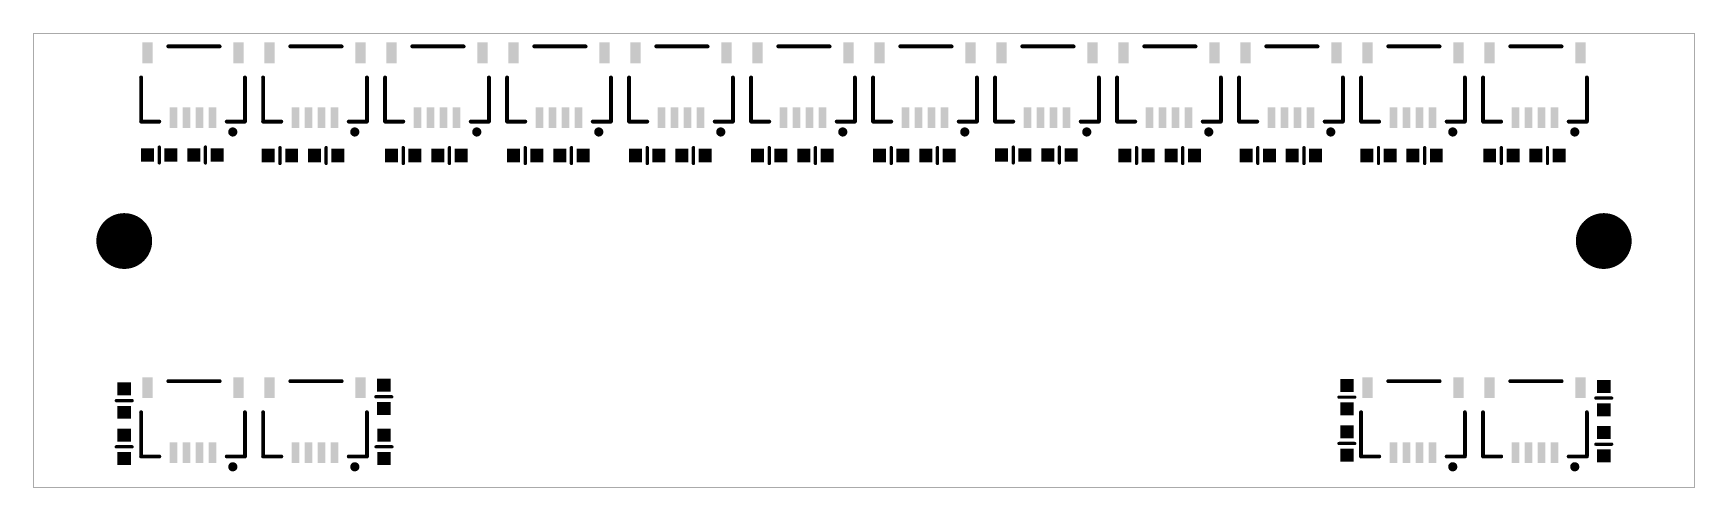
# Model space of a CAD drawing. Extents: x 384 to 449, y 85 to 220.
# Drawn here: x 385.3 to 449.3, y 202.1 to 219.6 of the extents above.
import ezdxf

# ---------------------------------------------------------------- set-up
doc = ezdxf.new("R2010")
doc.units = 0
for name, color, linetype in [('BOTTOMOVERLAY', 54, 'CONTINUOUS'), ('BOTTOMPASTE', 16, 'CONTINUOUS'), ('MECHANICAL1', 6, 'CONTINUOUS'), ('PADHOLELAYER', 156, 'CONTINUOUS')]:
    doc.layers.add(name, color=color, linetype=linetype)

msp = doc.modelspace()

# ---------------------------------------------------------------- linework, layer by layer
at = {"layer": 'BOTTOMOVERLAY'}
for points, const_width in [([(390.468, 219.133), (390.936, 219.133)], 0.15), ([(390.936, 219.133), (391.418, 219.133)], 0.15), ([(391.418, 219.133), (392.443, 219.133)], 0.15), ([(392.44, 219.133), (392.443, 219.133)], 0.15), ([(395.168, 219.133), (395.636, 219.133)], 0.15), ([(395.636, 219.133), (396.118, 219.133)], 0.15), ([(396.118, 219.133), (397.143, 219.133)], 0.15), ([(397.14, 219.133), (397.143, 219.133)], 0.15), ([(399.868, 219.133), (400.336, 219.133)], 0.15), ([(400.336, 219.133), (400.818, 219.133)], 0.15), ([(400.818, 219.133), (401.843, 219.133)], 0.15), ([(401.84, 219.133), (401.843, 219.133)], 0.15), ([(404.568, 219.133), (405.036, 219.133)], 0.15), ([(405.036, 219.133), (405.518, 219.133)], 0.15), ([(405.518, 219.133), (406.543, 219.133)], 0.15), ([(406.54, 219.133), (406.543, 219.133)], 0.15), ([(409.268, 219.133), (409.736, 219.133)], 0.15), ([(409.736, 219.133), (410.218, 219.133)], 0.15), ([(410.218, 219.133), (411.243, 219.133)], 0.15), ([(411.24, 219.133), (411.243, 219.133)], 0.15), ([(413.968, 219.133), (414.436, 219.133)], 0.15), ([(414.436, 219.133), (414.918, 219.133)], 0.15), ([(414.918, 219.133), (415.943, 219.133)], 0.15), ([(415.94, 219.133), (415.943, 219.133)], 0.15), ([(418.668, 219.133), (419.136, 219.133)], 0.15), ([(419.136, 219.133), (419.618, 219.133)], 0.15), ([(419.618, 219.133), (420.643, 219.133)], 0.15), ([(420.64, 219.133), (420.643, 219.133)], 0.15), ([(423.368, 219.133), (423.836, 219.133)], 0.15), ([(423.836, 219.133), (424.318, 219.133)], 0.15), ([(424.318, 219.133), (425.343, 219.133)], 0.15), ([(425.34, 219.133), (425.343, 219.133)], 0.15), ([(428.068, 219.133), (428.536, 219.133)], 0.15), ([(428.536, 219.133), (429.018, 219.133)], 0.15), ([(429.018, 219.133), (430.043, 219.133)], 0.15), ([(430.04, 219.133), (430.043, 219.133)], 0.15), ([(432.768, 219.133), (433.236, 219.133)], 0.15), ([(433.236, 219.133), (433.718, 219.133)], 0.15), ([(433.718, 219.133), (434.743, 219.133)], 0.15), ([(434.74, 219.133), (434.743, 219.133)], 0.15), ([(437.468, 219.133), (437.936, 219.133)], 0.15), ([(437.936, 219.133), (438.418, 219.133)], 0.15), ([(438.418, 219.133), (439.443, 219.133)], 0.15), ([(439.44, 219.133), (439.443, 219.133)], 0.15), ([(442.168, 219.133), (442.636, 219.133)], 0.15), ([(442.636, 219.133), (443.118, 219.133)], 0.15), ([(443.118, 219.133), (444.143, 219.133)], 0.15), ([(444.14, 219.133), (444.143, 219.133)], 0.15), ([(389.418, 216.233), (389.418, 217.935)], 0.15), ([(393.418, 216.233), (393.418, 217.935)], 0.15), ([(394.118, 216.233), (394.118, 217.935)], 0.15), ([(398.118, 216.233), (398.118, 217.935)], 0.15), ([(398.818, 216.233), (398.818, 217.935)], 0.15), ([(402.818, 216.233), (402.818, 217.935)], 0.15), ([(403.518, 216.233), (403.518, 217.935)], 0.15), ([(407.518, 216.233), (407.518, 217.935)], 0.15), ([(408.218, 216.233), (408.218, 217.935)], 0.15), ([(412.218, 216.233), (412.218, 217.935)], 0.15), ([(412.918, 216.233), (412.918, 217.935)], 0.15), ([(416.918, 216.233), (416.918, 217.935)], 0.15), ([(417.618, 216.233), (417.618, 217.935)], 0.15), ([(421.618, 216.233), (421.618, 217.935)], 0.15), ([(422.318, 216.233), (422.318, 217.935)], 0.15), ([(426.318, 216.233), (426.318, 217.935)], 0.15), ([(427.018, 216.233), (427.018, 217.935)], 0.15), ([(431.018, 216.233), (431.018, 217.935)], 0.15), ([(431.718, 216.233), (431.718, 217.935)], 0.15), ([(435.718, 216.233), (435.718, 217.935)], 0.15), ([(436.418, 216.233), (436.418, 217.935)], 0.15), ([(440.418, 216.233), (440.418, 217.935)], 0.15), ([(441.118, 216.233), (441.118, 217.935)], 0.15), ([(445.118, 216.233), (445.118, 217.935)], 0.15), ([(389.418, 216.233), (390.118, 216.233)], 0.15), ([(392.718, 216.233), (393.418, 216.233)], 0.15), ([(394.118, 216.233), (394.818, 216.233)], 0.15), ([(397.418, 216.233), (398.118, 216.233)], 0.15), ([(398.818, 216.233), (399.518, 216.233)], 0.15), ([(402.118, 216.233), (402.818, 216.233)], 0.15), ([(403.518, 216.233), (404.218, 216.233)], 0.15), ([(406.818, 216.233), (407.518, 216.233)], 0.15), ([(408.218, 216.233), (408.918, 216.233)], 0.15), ([(411.518, 216.233), (412.218, 216.233)], 0.15), ([(412.918, 216.233), (413.618, 216.233)], 0.15), ([(416.218, 216.233), (416.918, 216.233)], 0.15), ([(417.618, 216.233), (418.318, 216.233)], 0.15), ([(420.918, 216.233), (421.618, 216.233)], 0.15), ([(422.318, 216.233), (423.018, 216.233)], 0.15), ([(425.618, 216.233), (426.318, 216.233)], 0.15), ([(427.018, 216.233), (427.718, 216.233)], 0.15), ([(430.318, 216.233), (431.018, 216.233)], 0.15), ([(431.718, 216.233), (432.418, 216.233)], 0.15), ([(435.018, 216.233), (435.718, 216.233)], 0.15), ([(436.418, 216.233), (437.118, 216.233)], 0.15), ([(439.718, 216.233), (440.418, 216.233)], 0.15), ([(441.118, 216.233), (441.818, 216.233)], 0.15), ([(444.418, 216.233), (445.118, 216.233)], 0.15), ([(390.118, 214.643), (390.118, 215.252)], 0.127), ([(391.896, 214.643), (391.896, 215.252)], 0.127), ([(394.768, 214.622), (394.768, 215.232)], 0.127), ([(396.546, 214.622), (396.546, 215.232)], 0.127), ([(399.518, 214.622), (399.518, 215.232)], 0.127), ([(401.296, 214.622), (401.296, 215.232)], 0.127), ([(404.218, 214.622), (404.218, 215.232)], 0.127), ([(405.996, 214.622), (405.996, 215.232)], 0.127), ([(408.918, 214.622), (408.918, 215.232)], 0.127), ([(410.696, 214.622), (410.696, 215.232)], 0.127), ([(413.618, 214.622), (413.618, 215.232)], 0.127), ([(415.396, 214.622), (415.396, 215.232)], 0.127), ([(418.318, 214.622), (418.318, 215.232)], 0.127), ([(420.096, 214.622), (420.096, 215.232)], 0.127), ([(423.018, 214.643), (423.018, 215.252)], 0.127), ([(424.796, 214.643), (424.796, 215.252)], 0.127), ([(427.768, 214.622), (427.768, 215.232)], 0.127), ([(429.546, 214.622), (429.546, 215.232)], 0.127), ([(432.44, 214.622), (432.44, 215.232)], 0.127), ([(434.218, 214.622), (434.218, 215.232)], 0.127), ([(437.09, 214.622), (437.09, 215.232)], 0.127), ([(438.868, 214.622), (438.868, 215.232)], 0.127), ([(441.822, 214.622), (441.822, 215.232)], 0.127), ([(443.6, 214.622), (443.6, 215.232)], 0.127), ([(390.468, 206.233), (390.936, 206.233)], 0.15), ([(390.936, 206.233), (391.418, 206.233)], 0.15), ([(391.418, 206.233), (392.443, 206.233)], 0.15), ([(392.44, 206.233), (392.443, 206.233)], 0.15), ([(395.168, 206.233), (395.636, 206.233)], 0.15), ([(395.636, 206.233), (396.118, 206.233)], 0.15), ([(396.118, 206.233), (397.143, 206.233)], 0.15), ([(397.14, 206.233), (397.143, 206.233)], 0.15), ([(437.468, 206.233), (437.936, 206.233)], 0.15), ([(437.936, 206.233), (438.418, 206.233)], 0.15), ([(438.418, 206.233), (439.443, 206.233)], 0.15), ([(439.44, 206.233), (439.443, 206.233)], 0.15), ([(442.168, 206.233), (442.636, 206.233)], 0.15), ([(442.636, 206.233), (443.118, 206.233)], 0.15), ([(443.118, 206.233), (444.143, 206.233)], 0.15), ([(444.14, 206.233), (444.143, 206.233)], 0.15), ([(388.463, 205.483), (389.073, 205.483)], 0.127), ([(398.463, 205.633), (399.073, 205.633)], 0.127), ([(435.568, 205.618), (436.177, 205.618)], 0.127), ([(445.463, 205.582), (446.073, 205.582)], 0.127), ([(389.418, 203.333), (389.418, 205.035)], 0.15), ([(393.418, 203.333), (393.418, 205.035)], 0.15), ([(394.118, 203.333), (394.118, 205.035)], 0.15), ([(398.118, 203.333), (398.118, 205.035)], 0.15), ([(436.418, 203.333), (436.418, 205.035)], 0.15), ([(440.418, 203.333), (440.418, 205.035)], 0.15), ([(441.118, 203.333), (441.118, 205.035)], 0.15), ([(445.118, 203.333), (445.118, 205.035)], 0.15), ([(388.463, 203.705), (389.073, 203.705)], 0.127), ([(398.471, 203.705), (399.08, 203.705)], 0.127), ([(435.568, 203.833), (436.177, 203.833)], 0.127), ([(445.463, 203.805), (446.073, 203.805)], 0.127), ([(389.418, 203.333), (390.118, 203.333)], 0.15), ([(392.718, 203.333), (393.418, 203.333)], 0.15), ([(394.118, 203.333), (394.818, 203.333)], 0.15), ([(397.418, 203.333), (398.118, 203.333)], 0.15), ([(436.418, 203.333), (437.118, 203.333)], 0.15), ([(439.718, 203.333), (440.418, 203.333)], 0.15), ([(441.118, 203.333), (441.818, 203.333)], 0.15), ([(444.418, 203.333), (445.118, 203.333)], 0.15)]:
    msp.add_lwpolyline(points, dxfattribs=dict(at, const_width=const_width))
for points, const_width in [([(390.43, 219.133, 1), (390.505, 219.133, 1)], 0.075), ([(390.898, 219.133, 1), (390.973, 219.133, 1)], 0.075), ([(390.898, 219.133, 1), (390.973, 219.133, 1)], 0.075), ([(391.38, 219.133, 1), (391.455, 219.133, 1)], 0.075), ([(391.38, 219.133, 1), (391.455, 219.133, 1)], 0.075), ([(392.403, 219.133, 1), (392.478, 219.133, 1)], 0.075), ([(392.405, 219.133, 1), (392.48, 219.133, 1)], 0.075), ([(392.405, 219.133, 1), (392.48, 219.133, 1)], 0.075), ([(395.13, 219.133, 1), (395.205, 219.133, 1)], 0.075), ([(395.598, 219.133, 1), (395.673, 219.133, 1)], 0.075), ([(395.598, 219.133, 1), (395.673, 219.133, 1)], 0.075), ([(396.08, 219.133, 1), (396.155, 219.133, 1)], 0.075), ([(396.08, 219.133, 1), (396.155, 219.133, 1)], 0.075), ([(397.103, 219.133, 1), (397.178, 219.133, 1)], 0.075), ([(397.105, 219.133, 1), (397.18, 219.133, 1)], 0.075), ([(397.105, 219.133, 1), (397.18, 219.133, 1)], 0.075), ([(399.83, 219.133, 1), (399.905, 219.133, 1)], 0.075), ([(400.298, 219.133, 1), (400.373, 219.133, 1)], 0.075), ([(400.298, 219.133, 1), (400.373, 219.133, 1)], 0.075), ([(400.78, 219.133, 1), (400.855, 219.133, 1)], 0.075), ([(400.78, 219.133, 1), (400.855, 219.133, 1)], 0.075), ([(401.803, 219.133, 1), (401.878, 219.133, 1)], 0.075), ([(401.805, 219.133, 1), (401.88, 219.133, 1)], 0.075), ([(401.805, 219.133, 1), (401.88, 219.133, 1)], 0.075), ([(404.53, 219.133, 1), (404.605, 219.133, 1)], 0.075), ([(404.998, 219.133, 1), (405.073, 219.133, 1)], 0.075), ([(404.998, 219.133, 1), (405.073, 219.133, 1)], 0.075), ([(405.48, 219.133, 1), (405.555, 219.133, 1)], 0.075), ([(405.48, 219.133, 1), (405.555, 219.133, 1)], 0.075), ([(406.503, 219.133, 1), (406.578, 219.133, 1)], 0.075), ([(406.505, 219.133, 1), (406.58, 219.133, 1)], 0.075), ([(406.505, 219.133, 1), (406.58, 219.133, 1)], 0.075), ([(409.23, 219.133, 1), (409.305, 219.133, 1)], 0.075), ([(409.698, 219.133, 1), (409.773, 219.133, 1)], 0.075), ([(409.698, 219.133, 1), (409.773, 219.133, 1)], 0.075), ([(410.18, 219.133, 1), (410.255, 219.133, 1)], 0.075), ([(410.18, 219.133, 1), (410.255, 219.133, 1)], 0.075), ([(411.203, 219.133, 1), (411.278, 219.133, 1)], 0.075), ([(411.205, 219.133, 1), (411.28, 219.133, 1)], 0.075), ([(411.205, 219.133, 1), (411.28, 219.133, 1)], 0.075), ([(413.93, 219.133, 1), (414.005, 219.133, 1)], 0.075), ([(414.398, 219.133, 1), (414.473, 219.133, 1)], 0.075), ([(414.398, 219.133, 1), (414.473, 219.133, 1)], 0.075), ([(414.88, 219.133, 1), (414.955, 219.133, 1)], 0.075), ([(414.88, 219.133, 1), (414.955, 219.133, 1)], 0.075), ([(415.903, 219.133, 1), (415.978, 219.133, 1)], 0.075), ([(415.905, 219.133, 1), (415.98, 219.133, 1)], 0.075), ([(415.905, 219.133, 1), (415.98, 219.133, 1)], 0.075), ([(418.63, 219.133, 1), (418.705, 219.133, 1)], 0.075), ([(419.098, 219.133, 1), (419.173, 219.133, 1)], 0.075), ([(419.098, 219.133, 1), (419.173, 219.133, 1)], 0.075), ([(419.58, 219.133, 1), (419.655, 219.133, 1)], 0.075), ([(419.58, 219.133, 1), (419.655, 219.133, 1)], 0.075), ([(420.603, 219.133, 1), (420.678, 219.133, 1)], 0.075), ([(420.605, 219.133, 1), (420.68, 219.133, 1)], 0.075), ([(420.605, 219.133, 1), (420.68, 219.133, 1)], 0.075), ([(423.33, 219.133, 1), (423.405, 219.133, 1)], 0.075), ([(423.798, 219.133, 1), (423.873, 219.133, 1)], 0.075), ([(423.798, 219.133, 1), (423.873, 219.133, 1)], 0.075), ([(424.28, 219.133, 1), (424.355, 219.133, 1)], 0.075), ([(424.28, 219.133, 1), (424.355, 219.133, 1)], 0.075), ([(425.303, 219.133, 1), (425.378, 219.133, 1)], 0.075), ([(425.305, 219.133, 1), (425.38, 219.133, 1)], 0.075), ([(425.305, 219.133, 1), (425.38, 219.133, 1)], 0.075), ([(428.03, 219.133, 1), (428.105, 219.133, 1)], 0.075), ([(428.498, 219.133, 1), (428.573, 219.133, 1)], 0.075), ([(428.498, 219.133, 1), (428.573, 219.133, 1)], 0.075), ([(428.98, 219.133, 1), (429.055, 219.133, 1)], 0.075), ([(428.98, 219.133, 1), (429.055, 219.133, 1)], 0.075), ([(430.003, 219.133, 1), (430.078, 219.133, 1)], 0.075), ([(430.005, 219.133, 1), (430.08, 219.133, 1)], 0.075), ([(430.005, 219.133, 1), (430.08, 219.133, 1)], 0.075), ([(432.73, 219.133, 1), (432.805, 219.133, 1)], 0.075), ([(433.198, 219.133, 1), (433.273, 219.133, 1)], 0.075), ([(433.198, 219.133, 1), (433.273, 219.133, 1)], 0.075), ([(433.68, 219.133, 1), (433.755, 219.133, 1)], 0.075), ([(433.68, 219.133, 1), (433.755, 219.133, 1)], 0.075), ([(434.703, 219.133, 1), (434.778, 219.133, 1)], 0.075), ([(434.705, 219.133, 1), (434.78, 219.133, 1)], 0.075), ([(434.705, 219.133, 1), (434.78, 219.133, 1)], 0.075), ([(437.43, 219.133, 1), (437.505, 219.133, 1)], 0.075), ([(437.898, 219.133, 1), (437.973, 219.133, 1)], 0.075), ([(437.898, 219.133, 1), (437.973, 219.133, 1)], 0.075), ([(438.38, 219.133, 1), (438.455, 219.133, 1)], 0.075), ([(438.38, 219.133, 1), (438.455, 219.133, 1)], 0.075), ([(439.403, 219.133, 1), (439.478, 219.133, 1)], 0.075), ([(439.405, 219.133, 1), (439.48, 219.133, 1)], 0.075), ([(439.405, 219.133, 1), (439.48, 219.133, 1)], 0.075), ([(442.13, 219.133, 1), (442.205, 219.133, 1)], 0.075), ([(442.598, 219.133, 1), (442.673, 219.133, 1)], 0.075), ([(442.598, 219.133, 1), (442.673, 219.133, 1)], 0.075), ([(443.08, 219.133, 1), (443.155, 219.133, 1)], 0.075), ([(443.08, 219.133, 1), (443.155, 219.133, 1)], 0.075), ([(444.103, 219.133, 1), (444.178, 219.133, 1)], 0.075), ([(444.105, 219.133, 1), (444.18, 219.133, 1)], 0.075), ([(444.105, 219.133, 1), (444.18, 219.133, 1)], 0.075), ([(389.38, 217.935, 1), (389.455, 217.935, 1)], 0.075), ([(393.38, 217.935, 1), (393.455, 217.935, 1)], 0.075), ([(394.08, 217.935, 1), (394.155, 217.935, 1)], 0.075), ([(398.08, 217.935, 1), (398.155, 217.935, 1)], 0.075), ([(398.78, 217.935, 1), (398.855, 217.935, 1)], 0.075), ([(402.78, 217.935, 1), (402.855, 217.935, 1)], 0.075), ([(403.48, 217.935, 1), (403.555, 217.935, 1)], 0.075), ([(407.48, 217.935, 1), (407.555, 217.935, 1)], 0.075), ([(408.18, 217.935, 1), (408.255, 217.935, 1)], 0.075), ([(412.18, 217.935, 1), (412.255, 217.935, 1)], 0.075), ([(412.88, 217.935, 1), (412.955, 217.935, 1)], 0.075), ([(416.88, 217.935, 1), (416.955, 217.935, 1)], 0.075), ([(417.58, 217.935, 1), (417.655, 217.935, 1)], 0.075), ([(421.58, 217.935, 1), (421.655, 217.935, 1)], 0.075), ([(422.28, 217.935, 1), (422.355, 217.935, 1)], 0.075), ([(426.28, 217.935, 1), (426.355, 217.935, 1)], 0.075), ([(426.98, 217.935, 1), (427.055, 217.935, 1)], 0.075), ([(430.98, 217.935, 1), (431.055, 217.935, 1)], 0.075), ([(431.68, 217.935, 1), (431.755, 217.935, 1)], 0.075), ([(435.68, 217.935, 1), (435.755, 217.935, 1)], 0.075), ([(436.38, 217.935, 1), (436.455, 217.935, 1)], 0.075), ([(440.38, 217.935, 1), (440.455, 217.935, 1)], 0.075), ([(441.08, 217.935, 1), (441.155, 217.935, 1)], 0.075), ([(445.08, 217.935, 1), (445.155, 217.935, 1)], 0.075), ([(389.38, 216.233, 1), (389.455, 216.233, 1)], 0.075), ([(389.38, 216.233, 1), (389.455, 216.233, 1)], 0.075), ([(390.08, 216.233, 1), (390.155, 216.233, 1)], 0.075), ([(392.68, 216.233, 1), (392.755, 216.233, 1)], 0.075), ([(392.819, 215.841, 1), (392.909, 215.841, 1)], 0.09), ([(392.819, 215.829, 1), (392.909, 215.829, 1)], 0.09), ([(393.38, 216.233, 1), (393.455, 216.233, 1)], 0.075), ([(393.38, 216.233, 1), (393.455, 216.233, 1)], 0.075), ([(394.08, 216.233, 1), (394.155, 216.233, 1)], 0.075), ([(394.08, 216.233, 1), (394.155, 216.233, 1)], 0.075), ([(394.78, 216.233, 1), (394.855, 216.233, 1)], 0.075), ([(397.38, 216.233, 1), (397.455, 216.233, 1)], 0.075), ([(397.519, 215.841, 1), (397.609, 215.841, 1)], 0.09), ([(397.519, 215.829, 1), (397.609, 215.829, 1)], 0.09), ([(398.08, 216.233, 1), (398.155, 216.233, 1)], 0.075), ([(398.08, 216.233, 1), (398.155, 216.233, 1)], 0.075), ([(398.78, 216.233, 1), (398.855, 216.233, 1)], 0.075), ([(398.78, 216.233, 1), (398.855, 216.233, 1)], 0.075), ([(399.48, 216.233, 1), (399.555, 216.233, 1)], 0.075), ([(402.08, 216.233, 1), (402.155, 216.233, 1)], 0.075), ([(402.219, 215.841, 1), (402.309, 215.841, 1)], 0.09), ([(402.219, 215.829, 1), (402.309, 215.829, 1)], 0.09), ([(402.78, 216.233, 1), (402.855, 216.233, 1)], 0.075), ([(402.78, 216.233, 1), (402.855, 216.233, 1)], 0.075), ([(403.48, 216.233, 1), (403.555, 216.233, 1)], 0.075), ([(403.48, 216.233, 1), (403.555, 216.233, 1)], 0.075), ([(404.18, 216.233, 1), (404.255, 216.233, 1)], 0.075), ([(406.78, 216.233, 1), (406.855, 216.233, 1)], 0.075), ([(406.919, 215.841, 1), (407.009, 215.841, 1)], 0.09), ([(406.919, 215.829, 1), (407.009, 215.829, 1)], 0.09), ([(407.48, 216.233, 1), (407.555, 216.233, 1)], 0.075), ([(407.48, 216.233, 1), (407.555, 216.233, 1)], 0.075), ([(408.18, 216.233, 1), (408.255, 216.233, 1)], 0.075), ([(408.18, 216.233, 1), (408.255, 216.233, 1)], 0.075), ([(408.88, 216.233, 1), (408.955, 216.233, 1)], 0.075), ([(411.48, 216.233, 1), (411.555, 216.233, 1)], 0.075), ([(411.619, 215.841, 1), (411.709, 215.841, 1)], 0.09), ([(411.619, 215.829, 1), (411.709, 215.829, 1)], 0.09), ([(412.18, 216.233, 1), (412.255, 216.233, 1)], 0.075), ([(412.18, 216.233, 1), (412.255, 216.233, 1)], 0.075), ([(412.88, 216.233, 1), (412.955, 216.233, 1)], 0.075), ([(412.88, 216.233, 1), (412.955, 216.233, 1)], 0.075), ([(413.58, 216.233, 1), (413.655, 216.233, 1)], 0.075), ([(416.18, 216.233, 1), (416.255, 216.233, 1)], 0.075), ([(416.319, 215.841, 1), (416.409, 215.841, 1)], 0.09), ([(416.319, 215.829, 1), (416.409, 215.829, 1)], 0.09), ([(416.88, 216.233, 1), (416.955, 216.233, 1)], 0.075), ([(416.88, 216.233, 1), (416.955, 216.233, 1)], 0.075), ([(417.58, 216.233, 1), (417.655, 216.233, 1)], 0.075), ([(417.58, 216.233, 1), (417.655, 216.233, 1)], 0.075), ([(418.28, 216.233, 1), (418.355, 216.233, 1)], 0.075), ([(420.88, 216.233, 1), (420.955, 216.233, 1)], 0.075), ([(421.019, 215.841, 1), (421.109, 215.841, 1)], 0.09), ([(421.019, 215.829, 1), (421.109, 215.829, 1)], 0.09), ([(421.58, 216.233, 1), (421.655, 216.233, 1)], 0.075), ([(421.58, 216.233, 1), (421.655, 216.233, 1)], 0.075), ([(422.28, 216.233, 1), (422.355, 216.233, 1)], 0.075), ([(422.28, 216.233, 1), (422.355, 216.233, 1)], 0.075), ([(422.98, 216.233, 1), (423.055, 216.233, 1)], 0.075), ([(425.58, 216.233, 1), (425.655, 216.233, 1)], 0.075), ([(425.719, 215.841, 1), (425.809, 215.841, 1)], 0.09), ([(425.719, 215.829, 1), (425.809, 215.829, 1)], 0.09), ([(426.28, 216.233, 1), (426.355, 216.233, 1)], 0.075), ([(426.28, 216.233, 1), (426.355, 216.233, 1)], 0.075), ([(426.98, 216.233, 1), (427.055, 216.233, 1)], 0.075), ([(426.98, 216.233, 1), (427.055, 216.233, 1)], 0.075), ([(427.68, 216.233, 1), (427.755, 216.233, 1)], 0.075), ([(430.28, 216.233, 1), (430.355, 216.233, 1)], 0.075), ([(430.419, 215.841, 1), (430.509, 215.841, 1)], 0.09), ([(430.419, 215.829, 1), (430.509, 215.829, 1)], 0.09), ([(430.98, 216.233, 1), (431.055, 216.233, 1)], 0.075), ([(430.98, 216.233, 1), (431.055, 216.233, 1)], 0.075), ([(431.68, 216.233, 1), (431.755, 216.233, 1)], 0.075), ([(431.68, 216.233, 1), (431.755, 216.233, 1)], 0.075), ([(432.38, 216.233, 1), (432.455, 216.233, 1)], 0.075), ([(434.98, 216.233, 1), (435.055, 216.233, 1)], 0.075), ([(435.119, 215.841, 1), (435.209, 215.841, 1)], 0.09), ([(435.119, 215.829, 1), (435.209, 215.829, 1)], 0.09), ([(435.68, 216.233, 1), (435.755, 216.233, 1)], 0.075), ([(435.68, 216.233, 1), (435.755, 216.233, 1)], 0.075), ([(436.38, 216.233, 1), (436.455, 216.233, 1)], 0.075), ([(436.38, 216.233, 1), (436.455, 216.233, 1)], 0.075), ([(437.08, 216.233, 1), (437.155, 216.233, 1)], 0.075), ([(439.68, 216.233, 1), (439.755, 216.233, 1)], 0.075), ([(439.819, 215.841, 1), (439.909, 215.841, 1)], 0.09), ([(439.819, 215.829, 1), (439.909, 215.829, 1)], 0.09), ([(440.38, 216.233, 1), (440.455, 216.233, 1)], 0.075), ([(440.38, 216.233, 1), (440.455, 216.233, 1)], 0.075), ([(441.08, 216.233, 1), (441.155, 216.233, 1)], 0.075), ([(441.08, 216.233, 1), (441.155, 216.233, 1)], 0.075), ([(441.78, 216.233, 1), (441.855, 216.233, 1)], 0.075), ([(444.38, 216.233, 1), (444.455, 216.233, 1)], 0.075), ([(444.519, 215.841, 1), (444.609, 215.841, 1)], 0.09), ([(444.519, 215.829, 1), (444.609, 215.829, 1)], 0.09), ([(445.08, 216.233, 1), (445.155, 216.233, 1)], 0.075), ([(445.08, 216.233, 1), (445.155, 216.233, 1)], 0.075), ([(390.086, 215.252, 1), (390.15, 215.252, 1)], 0.0635), ([(391.864, 215.252, 1), (391.928, 215.252, 1)], 0.0635), ([(394.736, 215.232, 1), (394.8, 215.232, 1)], 0.0635), ([(396.514, 215.232, 1), (396.578, 215.232, 1)], 0.0635), ([(399.486, 215.232, 1), (399.55, 215.232, 1)], 0.0635), ([(401.264, 215.232, 1), (401.328, 215.232, 1)], 0.0635), ([(404.186, 215.232, 1), (404.25, 215.232, 1)], 0.0635), ([(405.964, 215.232, 1), (406.028, 215.232, 1)], 0.0635), ([(408.886, 215.232, 1), (408.95, 215.232, 1)], 0.0635), ([(410.664, 215.232, 1), (410.728, 215.232, 1)], 0.0635), ([(413.586, 215.232, 1), (413.65, 215.232, 1)], 0.0635), ([(415.364, 215.232, 1), (415.428, 215.232, 1)], 0.0635), ([(418.286, 215.232, 1), (418.35, 215.232, 1)], 0.0635), ([(420.064, 215.232, 1), (420.128, 215.232, 1)], 0.0635), ([(422.986, 215.252, 1), (423.05, 215.252, 1)], 0.0635), ([(424.764, 215.252, 1), (424.828, 215.252, 1)], 0.0635), ([(427.736, 215.232, 1), (427.8, 215.232, 1)], 0.0635), ([(429.514, 215.232, 1), (429.578, 215.232, 1)], 0.0635), ([(432.408, 215.232, 1), (432.472, 215.232, 1)], 0.0635), ([(434.186, 215.232, 1), (434.25, 215.232, 1)], 0.0635), ([(437.058, 215.232, 1), (437.122, 215.232, 1)], 0.0635), ([(438.836, 215.232, 1), (438.9, 215.232, 1)], 0.0635), ([(441.79, 215.232, 1), (441.854, 215.232, 1)], 0.0635), ([(443.568, 215.232, 1), (443.632, 215.232, 1)], 0.0635), ([(390.086, 214.643, 1), (390.15, 214.643, 1)], 0.0635), ([(391.864, 214.643, 1), (391.928, 214.643, 1)], 0.0635), ([(394.736, 214.622, 1), (394.8, 214.622, 1)], 0.0635), ([(396.514, 214.622, 1), (396.578, 214.622, 1)], 0.0635), ([(399.486, 214.622, 1), (399.55, 214.622, 1)], 0.0635), ([(401.264, 214.622, 1), (401.328, 214.622, 1)], 0.0635), ([(404.186, 214.622, 1), (404.25, 214.622, 1)], 0.0635), ([(405.964, 214.622, 1), (406.028, 214.622, 1)], 0.0635), ([(408.886, 214.622, 1), (408.95, 214.622, 1)], 0.0635), ([(410.664, 214.622, 1), (410.728, 214.622, 1)], 0.0635), ([(413.586, 214.622, 1), (413.65, 214.622, 1)], 0.0635), ([(415.364, 214.622, 1), (415.428, 214.622, 1)], 0.0635), ([(418.286, 214.622, 1), (418.35, 214.622, 1)], 0.0635), ([(420.064, 214.622, 1), (420.128, 214.622, 1)], 0.0635), ([(422.986, 214.643, 1), (423.05, 214.643, 1)], 0.0635), ([(424.764, 214.643, 1), (424.828, 214.643, 1)], 0.0635), ([(427.736, 214.622, 1), (427.8, 214.622, 1)], 0.0635), ([(429.514, 214.622, 1), (429.578, 214.622, 1)], 0.0635), ([(432.408, 214.622, 1), (432.472, 214.622, 1)], 0.0635), ([(434.186, 214.622, 1), (434.25, 214.622, 1)], 0.0635), ([(437.058, 214.622, 1), (437.122, 214.622, 1)], 0.0635), ([(438.836, 214.622, 1), (438.9, 214.622, 1)], 0.0635), ([(441.79, 214.622, 1), (441.854, 214.622, 1)], 0.0635), ([(443.568, 214.622, 1), (443.632, 214.622, 1)], 0.0635), ([(390.43, 206.233, 1), (390.505, 206.233, 1)], 0.075), ([(390.898, 206.233, 1), (390.973, 206.233, 1)], 0.075), ([(390.898, 206.233, 1), (390.973, 206.233, 1)], 0.075), ([(391.38, 206.233, 1), (391.455, 206.233, 1)], 0.075), ([(391.38, 206.233, 1), (391.455, 206.233, 1)], 0.075), ([(392.403, 206.233, 1), (392.478, 206.233, 1)], 0.075), ([(392.405, 206.233, 1), (392.48, 206.233, 1)], 0.075), ([(392.405, 206.233, 1), (392.48, 206.233, 1)], 0.075), ([(395.13, 206.233, 1), (395.205, 206.233, 1)], 0.075), ([(395.598, 206.233, 1), (395.673, 206.233, 1)], 0.075), ([(395.598, 206.233, 1), (395.673, 206.233, 1)], 0.075), ([(396.08, 206.233, 1), (396.155, 206.233, 1)], 0.075), ([(396.08, 206.233, 1), (396.155, 206.233, 1)], 0.075), ([(397.103, 206.233, 1), (397.178, 206.233, 1)], 0.075), ([(397.105, 206.233, 1), (397.18, 206.233, 1)], 0.075), ([(397.105, 206.233, 1), (397.18, 206.233, 1)], 0.075), ([(437.43, 206.233, 1), (437.505, 206.233, 1)], 0.075), ([(437.898, 206.233, 1), (437.973, 206.233, 1)], 0.075), ([(437.898, 206.233, 1), (437.973, 206.233, 1)], 0.075), ([(438.38, 206.233, 1), (438.455, 206.233, 1)], 0.075), ([(438.38, 206.233, 1), (438.455, 206.233, 1)], 0.075), ([(439.403, 206.233, 1), (439.478, 206.233, 1)], 0.075), ([(439.405, 206.233, 1), (439.48, 206.233, 1)], 0.075), ([(439.405, 206.233, 1), (439.48, 206.233, 1)], 0.075), ([(442.13, 206.233, 1), (442.205, 206.233, 1)], 0.075), ([(442.598, 206.233, 1), (442.673, 206.233, 1)], 0.075), ([(442.598, 206.233, 1), (442.673, 206.233, 1)], 0.075), ([(443.08, 206.233, 1), (443.155, 206.233, 1)], 0.075), ([(443.08, 206.233, 1), (443.155, 206.233, 1)], 0.075), ([(444.103, 206.233, 1), (444.178, 206.233, 1)], 0.075), ([(444.105, 206.233, 1), (444.18, 206.233, 1)], 0.075), ([(444.105, 206.233, 1), (444.18, 206.233, 1)], 0.075), ([(388.431, 205.483, 1), (388.495, 205.483, 1)], 0.0635), ([(389.041, 205.483, 1), (389.104, 205.483, 1)], 0.0635), ([(398.431, 205.633, 1), (398.495, 205.633, 1)], 0.0635), ([(399.041, 205.633, 1), (399.104, 205.633, 1)], 0.0635), ([(435.536, 205.618, 1), (435.6, 205.618, 1)], 0.0635), ([(436.146, 205.618, 1), (436.209, 205.618, 1)], 0.0635), ([(445.431, 205.582, 1), (445.495, 205.582, 1)], 0.0635), ([(446.041, 205.582, 1), (446.104, 205.582, 1)], 0.0635), ([(389.38, 205.035, 1), (389.455, 205.035, 1)], 0.075), ([(393.38, 205.035, 1), (393.455, 205.035, 1)], 0.075), ([(394.08, 205.035, 1), (394.155, 205.035, 1)], 0.075), ([(398.08, 205.035, 1), (398.155, 205.035, 1)], 0.075), ([(436.38, 205.035, 1), (436.455, 205.035, 1)], 0.075), ([(440.38, 205.035, 1), (440.455, 205.035, 1)], 0.075), ([(441.08, 205.035, 1), (441.155, 205.035, 1)], 0.075), ([(445.08, 205.035, 1), (445.155, 205.035, 1)], 0.075), ([(388.431, 203.705, 1), (388.495, 203.705, 1)], 0.0635), ([(389.041, 203.705, 1), (389.104, 203.705, 1)], 0.0635), ([(398.439, 203.705, 1), (398.503, 203.705, 1)], 0.0635), ([(399.049, 203.705, 1), (399.112, 203.705, 1)], 0.0635), ([(435.536, 203.833, 1), (435.6, 203.833, 1)], 0.0635), ([(436.146, 203.833, 1), (436.209, 203.833, 1)], 0.0635), ([(445.431, 203.805, 1), (445.495, 203.805, 1)], 0.0635), ([(446.041, 203.805, 1), (446.104, 203.805, 1)], 0.0635), ([(389.38, 203.333, 1), (389.455, 203.333, 1)], 0.075), ([(389.38, 203.333, 1), (389.455, 203.333, 1)], 0.075), ([(390.08, 203.333, 1), (390.155, 203.333, 1)], 0.075), ([(392.68, 203.333, 1), (392.755, 203.333, 1)], 0.075), ([(392.819, 202.941, 1), (392.909, 202.941, 1)], 0.09), ([(392.819, 202.929, 1), (392.909, 202.929, 1)], 0.09), ([(393.38, 203.333, 1), (393.455, 203.333, 1)], 0.075), ([(393.38, 203.333, 1), (393.455, 203.333, 1)], 0.075), ([(394.08, 203.333, 1), (394.155, 203.333, 1)], 0.075), ([(394.08, 203.333, 1), (394.155, 203.333, 1)], 0.075), ([(394.78, 203.333, 1), (394.855, 203.333, 1)], 0.075), ([(397.38, 203.333, 1), (397.455, 203.333, 1)], 0.075), ([(397.519, 202.941, 1), (397.609, 202.941, 1)], 0.09), ([(397.519, 202.929, 1), (397.609, 202.929, 1)], 0.09), ([(398.08, 203.333, 1), (398.155, 203.333, 1)], 0.075), ([(398.08, 203.333, 1), (398.155, 203.333, 1)], 0.075), ([(436.38, 203.333, 1), (436.455, 203.333, 1)], 0.075), ([(436.38, 203.333, 1), (436.455, 203.333, 1)], 0.075), ([(437.08, 203.333, 1), (437.155, 203.333, 1)], 0.075), ([(439.68, 203.333, 1), (439.755, 203.333, 1)], 0.075), ([(439.819, 202.941, 1), (439.909, 202.941, 1)], 0.09), ([(439.819, 202.929, 1), (439.909, 202.929, 1)], 0.09), ([(440.38, 203.333, 1), (440.455, 203.333, 1)], 0.075), ([(440.38, 203.333, 1), (440.455, 203.333, 1)], 0.075), ([(441.08, 203.333, 1), (441.155, 203.333, 1)], 0.075), ([(441.08, 203.333, 1), (441.155, 203.333, 1)], 0.075), ([(441.78, 203.333, 1), (441.855, 203.333, 1)], 0.075), ([(444.38, 203.333, 1), (444.455, 203.333, 1)], 0.075), ([(444.519, 202.941, 1), (444.609, 202.941, 1)], 0.09), ([(444.519, 202.929, 1), (444.609, 202.929, 1)], 0.09), ([(445.08, 203.333, 1), (445.155, 203.333, 1)], 0.075), ([(445.08, 203.333, 1), (445.155, 203.333, 1)], 0.075)]:
    msp.add_lwpolyline(points, format="xyb", close=True, dxfattribs=dict(at, const_width=const_width))
at = {"layer": 'BOTTOMOVERLAY', "const_width": 0.18}
for points in [[(392.864, 215.841, -28.866956), (392.864, 215.829)], [(397.564, 215.841, -28.866956), (397.564, 215.829)], [(402.264, 215.841, -28.866956), (402.264, 215.829)], [(406.964, 215.841, -28.866956), (406.964, 215.829)], [(411.664, 215.841, -28.866956), (411.664, 215.829)], [(416.364, 215.841, -28.866956), (416.364, 215.829)], [(421.064, 215.841, -28.866956), (421.064, 215.829)], [(425.764, 215.841, -28.866956), (425.764, 215.829)], [(430.464, 215.841, -28.866956), (430.464, 215.829)], [(435.164, 215.841, -28.866956), (435.164, 215.829)], [(439.864, 215.841, -28.866956), (439.864, 215.829)], [(444.564, 215.841, -28.866956), (444.564, 215.829)], [(392.864, 202.941, -28.866956), (392.864, 202.929)], [(397.564, 202.941, -28.866956), (397.564, 202.929)], [(439.864, 202.941, -28.866956), (439.864, 202.929)], [(444.564, 202.941, -28.866956), (444.564, 202.929)]]:
    msp.add_lwpolyline(points, format="xyb", dxfattribs=at)
at = {"layer": 'BOTTOMPASTE'}
for points in [[(389.468, 219.283), (389.468, 218.483), (389.868, 219.283), (389.868, 218.483)], [(392.968, 219.283), (392.968, 218.483), (393.368, 219.283), (393.368, 218.483)], [(394.168, 219.283), (394.168, 218.483), (394.568, 219.283), (394.568, 218.483)], [(397.668, 219.283), (397.668, 218.483), (398.068, 219.283), (398.068, 218.483)], [(398.868, 219.283), (398.868, 218.483), (399.268, 219.283), (399.268, 218.483)], [(402.368, 219.283), (402.368, 218.483), (402.768, 219.283), (402.768, 218.483)], [(403.568, 219.283), (403.568, 218.483), (403.968, 219.283), (403.968, 218.483)], [(407.068, 219.283), (407.068, 218.483), (407.468, 219.283), (407.468, 218.483)], [(408.268, 219.283), (408.268, 218.483), (408.668, 219.283), (408.668, 218.483)], [(411.768, 219.283), (411.768, 218.483), (412.168, 219.283), (412.168, 218.483)], [(412.968, 219.283), (412.968, 218.483), (413.368, 219.283), (413.368, 218.483)], [(416.468, 219.283), (416.468, 218.483), (416.868, 219.283), (416.868, 218.483)], [(417.668, 219.283), (417.668, 218.483), (418.068, 219.283), (418.068, 218.483)], [(421.168, 219.283), (421.168, 218.483), (421.568, 219.283), (421.568, 218.483)], [(422.368, 219.283), (422.368, 218.483), (422.768, 219.283), (422.768, 218.483)], [(425.868, 219.283), (425.868, 218.483), (426.268, 219.283), (426.268, 218.483)], [(427.068, 219.283), (427.068, 218.483), (427.468, 219.283), (427.468, 218.483)], [(430.568, 219.283), (430.568, 218.483), (430.968, 219.283), (430.968, 218.483)], [(431.768, 219.283), (431.768, 218.483), (432.168, 219.283), (432.168, 218.483)], [(435.268, 219.283), (435.268, 218.483), (435.668, 219.283), (435.668, 218.483)], [(436.468, 219.283), (436.468, 218.483), (436.868, 219.283), (436.868, 218.483)], [(439.968, 219.283), (439.968, 218.483), (440.368, 219.283), (440.368, 218.483)], [(441.168, 219.283), (441.168, 218.483), (441.568, 219.283), (441.568, 218.483)], [(444.668, 219.283), (444.668, 218.483), (445.068, 219.283), (445.068, 218.483)], [(390.818, 215.983), (390.818, 216.783), (390.518, 215.983), (390.518, 216.783)], [(391.318, 215.983), (391.318, 216.783), (391.018, 215.983), (391.018, 216.783)], [(391.818, 215.983), (391.818, 216.783), (391.518, 215.983), (391.518, 216.783)], [(392.318, 215.983), (392.318, 216.783), (392.018, 215.983), (392.018, 216.783)], [(395.518, 215.983), (395.518, 216.783), (395.218, 215.983), (395.218, 216.783)], [(396.018, 215.983), (396.018, 216.783), (395.718, 215.983), (395.718, 216.783)], [(396.518, 215.983), (396.518, 216.783), (396.218, 215.983), (396.218, 216.783)], [(397.018, 215.983), (397.018, 216.783), (396.718, 215.983), (396.718, 216.783)], [(400.218, 215.983), (400.218, 216.783), (399.918, 215.983), (399.918, 216.783)], [(400.718, 215.983), (400.718, 216.783), (400.418, 215.983), (400.418, 216.783)], [(401.218, 215.983), (401.218, 216.783), (400.918, 215.983), (400.918, 216.783)], [(401.718, 215.983), (401.718, 216.783), (401.418, 215.983), (401.418, 216.783)], [(404.918, 215.983), (404.918, 216.783), (404.618, 215.983), (404.618, 216.783)], [(405.418, 215.983), (405.418, 216.783), (405.118, 215.983), (405.118, 216.783)], [(405.918, 215.983), (405.918, 216.783), (405.618, 215.983), (405.618, 216.783)], [(406.418, 215.983), (406.418, 216.783), (406.118, 215.983), (406.118, 216.783)], [(409.618, 215.983), (409.618, 216.783), (409.318, 215.983), (409.318, 216.783)], [(410.118, 215.983), (410.118, 216.783), (409.818, 215.983), (409.818, 216.783)], [(410.618, 215.983), (410.618, 216.783), (410.318, 215.983), (410.318, 216.783)], [(411.118, 215.983), (411.118, 216.783), (410.818, 215.983), (410.818, 216.783)], [(414.318, 215.983), (414.318, 216.783), (414.018, 215.983), (414.018, 216.783)], [(414.818, 215.983), (414.818, 216.783), (414.518, 215.983), (414.518, 216.783)], [(415.318, 215.983), (415.318, 216.783), (415.018, 215.983), (415.018, 216.783)], [(415.818, 215.983), (415.818, 216.783), (415.518, 215.983), (415.518, 216.783)], [(419.018, 215.983), (419.018, 216.783), (418.718, 215.983), (418.718, 216.783)], [(419.518, 215.983), (419.518, 216.783), (419.218, 215.983), (419.218, 216.783)], [(420.018, 215.983), (420.018, 216.783), (419.718, 215.983), (419.718, 216.783)], [(420.518, 215.983), (420.518, 216.783), (420.218, 215.983), (420.218, 216.783)], [(423.718, 215.983), (423.718, 216.783), (423.418, 215.983), (423.418, 216.783)], [(424.218, 215.983), (424.218, 216.783), (423.918, 215.983), (423.918, 216.783)], [(424.718, 215.983), (424.718, 216.783), (424.418, 215.983), (424.418, 216.783)], [(425.218, 215.983), (425.218, 216.783), (424.918, 215.983), (424.918, 216.783)], [(428.418, 215.983), (428.418, 216.783), (428.118, 215.983), (428.118, 216.783)], [(428.918, 215.983), (428.918, 216.783), (428.618, 215.983), (428.618, 216.783)], [(429.418, 215.983), (429.418, 216.783), (429.118, 215.983), (429.118, 216.783)], [(429.918, 215.983), (429.918, 216.783), (429.618, 215.983), (429.618, 216.783)], [(433.118, 215.983), (433.118, 216.783), (432.818, 215.983), (432.818, 216.783)], [(433.618, 215.983), (433.618, 216.783), (433.318, 215.983), (433.318, 216.783)], [(434.118, 215.983), (434.118, 216.783), (433.818, 215.983), (433.818, 216.783)], [(434.618, 215.983), (434.618, 216.783), (434.318, 215.983), (434.318, 216.783)], [(437.818, 215.983), (437.818, 216.783), (437.518, 215.983), (437.518, 216.783)], [(438.318, 215.983), (438.318, 216.783), (438.018, 215.983), (438.018, 216.783)], [(438.818, 215.983), (438.818, 216.783), (438.518, 215.983), (438.518, 216.783)], [(439.318, 215.983), (439.318, 216.783), (439.018, 215.983), (439.018, 216.783)], [(442.518, 215.983), (442.518, 216.783), (442.218, 215.983), (442.218, 216.783)], [(443.018, 215.983), (443.018, 216.783), (442.718, 215.983), (442.718, 216.783)], [(443.518, 215.983), (443.518, 216.783), (443.218, 215.983), (443.218, 216.783)], [(444.018, 215.983), (444.018, 216.783), (443.718, 215.983), (443.718, 216.783)], [(389.918, 215.207), (389.418, 215.207), (389.918, 214.687), (389.418, 214.687)], [(390.818, 215.207), (390.318, 215.207), (390.818, 214.687), (390.318, 214.687)], [(391.196, 214.687), (391.696, 214.687), (391.196, 215.207), (391.696, 215.207)], [(392.096, 214.687), (392.596, 214.687), (392.096, 215.207), (392.596, 215.207)], [(394.568, 215.187), (394.068, 215.187), (394.568, 214.667), (394.068, 214.667)], [(395.468, 215.187), (394.968, 215.187), (395.468, 214.667), (394.968, 214.667)], [(395.846, 214.667), (396.346, 214.667), (395.846, 215.187), (396.346, 215.187)], [(396.746, 214.667), (397.246, 214.667), (396.746, 215.187), (397.246, 215.187)], [(399.318, 215.187), (398.818, 215.187), (399.318, 214.667), (398.818, 214.667)], [(400.218, 215.187), (399.718, 215.187), (400.218, 214.667), (399.718, 214.667)], [(400.596, 214.667), (401.096, 214.667), (400.596, 215.187), (401.096, 215.187)], [(401.496, 214.667), (401.996, 214.667), (401.496, 215.187), (401.996, 215.187)], [(404.018, 215.187), (403.518, 215.187), (404.018, 214.667), (403.518, 214.667)], [(404.918, 215.187), (404.418, 215.187), (404.918, 214.667), (404.418, 214.667)], [(405.296, 214.667), (405.796, 214.667), (405.296, 215.187), (405.796, 215.187)], [(406.196, 214.667), (406.696, 214.667), (406.196, 215.187), (406.696, 215.187)], [(408.718, 215.187), (408.218, 215.187), (408.718, 214.667), (408.218, 214.667)], [(409.618, 215.187), (409.118, 215.187), (409.618, 214.667), (409.118, 214.667)], [(409.996, 214.667), (410.496, 214.667), (409.996, 215.187), (410.496, 215.187)], [(410.896, 214.667), (411.396, 214.667), (410.896, 215.187), (411.396, 215.187)], [(413.418, 215.187), (412.918, 215.187), (413.418, 214.667), (412.918, 214.667)], [(414.318, 215.187), (413.818, 215.187), (414.318, 214.667), (413.818, 214.667)], [(414.696, 214.667), (415.196, 214.667), (414.696, 215.187), (415.196, 215.187)], [(415.596, 214.667), (416.096, 214.667), (415.596, 215.187), (416.096, 215.187)], [(418.118, 215.187), (417.618, 215.187), (418.118, 214.667), (417.618, 214.667)], [(419.018, 215.187), (418.518, 215.187), (419.018, 214.667), (418.518, 214.667)], [(419.396, 214.667), (419.896, 214.667), (419.396, 215.187), (419.896, 215.187)], [(420.296, 214.667), (420.796, 214.667), (420.296, 215.187), (420.796, 215.187)], [(422.818, 215.207), (422.318, 215.207), (422.818, 214.687), (422.318, 214.687)], [(423.718, 215.207), (423.218, 215.207), (423.718, 214.687), (423.218, 214.687)], [(424.096, 214.687), (424.596, 214.687), (424.096, 215.207), (424.596, 215.207)], [(424.996, 214.687), (425.496, 214.687), (424.996, 215.207), (425.496, 215.207)], [(427.568, 215.187), (427.068, 215.187), (427.568, 214.667), (427.068, 214.667)], [(428.468, 215.187), (427.968, 215.187), (428.468, 214.667), (427.968, 214.667)], [(428.846, 214.667), (429.346, 214.667), (428.846, 215.187), (429.346, 215.187)], [(429.746, 214.667), (430.246, 214.667), (429.746, 215.187), (430.246, 215.187)], [(432.24, 215.187), (431.74, 215.187), (432.24, 214.667), (431.74, 214.667)], [(433.14, 215.187), (432.64, 215.187), (433.14, 214.667), (432.64, 214.667)], [(433.518, 214.667), (434.018, 214.667), (433.518, 215.187), (434.018, 215.187)], [(434.418, 214.667), (434.918, 214.667), (434.418, 215.187), (434.918, 215.187)], [(436.89, 215.187), (436.39, 215.187), (436.89, 214.667), (436.39, 214.667)], [(437.79, 215.187), (437.29, 215.187), (437.79, 214.667), (437.29, 214.667)], [(438.168, 214.667), (438.668, 214.667), (438.168, 215.187), (438.668, 215.187)], [(439.068, 214.667), (439.568, 214.667), (439.068, 215.187), (439.568, 215.187)], [(441.622, 215.187), (441.122, 215.187), (441.622, 214.667), (441.122, 214.667)], [(442.522, 215.187), (442.022, 215.187), (442.522, 214.667), (442.022, 214.667)], [(442.9, 214.667), (443.4, 214.667), (442.9, 215.187), (443.4, 215.187)], [(443.8, 214.667), (444.3, 214.667), (443.8, 215.187), (444.3, 215.187)], [(389.028, 205.683), (389.028, 206.183), (388.508, 205.683), (388.508, 206.183)], [(389.468, 206.383), (389.468, 205.583), (389.868, 206.383), (389.868, 205.583)], [(392.968, 206.383), (392.968, 205.583), (393.368, 206.383), (393.368, 205.583)], [(394.168, 206.383), (394.168, 205.583), (394.568, 206.383), (394.568, 205.583)], [(397.668, 206.383), (397.668, 205.583), (398.068, 206.383), (398.068, 205.583)], [(399.028, 205.833), (399.028, 206.333), (398.508, 205.833), (398.508, 206.333)], [(436.133, 205.818), (436.133, 206.318), (435.613, 205.818), (435.613, 206.318)], [(436.468, 206.383), (436.468, 205.583), (436.868, 206.383), (436.868, 205.583)], [(439.968, 206.383), (439.968, 205.583), (440.368, 206.383), (440.368, 205.583)], [(441.168, 206.383), (441.168, 205.583), (441.568, 206.383), (441.568, 205.583)], [(444.668, 206.383), (444.668, 205.583), (445.068, 206.383), (445.068, 205.583)], [(446.028, 205.782), (446.028, 206.282), (445.508, 205.782), (445.508, 206.282)], [(389.028, 204.783), (389.028, 205.283), (388.508, 204.783), (388.508, 205.283)], [(399.028, 204.933), (399.028, 205.433), (398.508, 204.933), (398.508, 205.433)], [(436.133, 204.918), (436.133, 205.418), (435.613, 204.918), (435.613, 205.418)], [(446.028, 204.882), (446.028, 205.382), (445.508, 204.882), (445.508, 205.382)], [(388.508, 204.405), (388.508, 203.905), (389.028, 204.405), (389.028, 203.905)], [(398.516, 204.405), (398.516, 203.905), (399.036, 204.405), (399.036, 203.905)], [(435.613, 204.533), (435.613, 204.033), (436.133, 204.533), (436.133, 204.033)], [(445.508, 204.505), (445.508, 204.005), (446.028, 204.505), (446.028, 204.005)], [(390.818, 203.083), (390.818, 203.883), (390.518, 203.083), (390.518, 203.883)], [(391.318, 203.083), (391.318, 203.883), (391.018, 203.083), (391.018, 203.883)], [(391.818, 203.083), (391.818, 203.883), (391.518, 203.083), (391.518, 203.883)], [(392.318, 203.083), (392.318, 203.883), (392.018, 203.083), (392.018, 203.883)], [(395.518, 203.083), (395.518, 203.883), (395.218, 203.083), (395.218, 203.883)], [(396.018, 203.083), (396.018, 203.883), (395.718, 203.083), (395.718, 203.883)], [(396.518, 203.083), (396.518, 203.883), (396.218, 203.083), (396.218, 203.883)], [(397.018, 203.083), (397.018, 203.883), (396.718, 203.083), (396.718, 203.883)], [(435.613, 203.633), (435.613, 203.133), (436.133, 203.633), (436.133, 203.133)], [(437.818, 203.083), (437.818, 203.883), (437.518, 203.083), (437.518, 203.883)], [(438.318, 203.083), (438.318, 203.883), (438.018, 203.083), (438.018, 203.883)], [(438.818, 203.083), (438.818, 203.883), (438.518, 203.083), (438.518, 203.883)], [(439.318, 203.083), (439.318, 203.883), (439.018, 203.083), (439.018, 203.883)], [(442.518, 203.083), (442.518, 203.883), (442.218, 203.083), (442.218, 203.883)], [(443.018, 203.083), (443.018, 203.883), (442.718, 203.083), (442.718, 203.883)], [(443.518, 203.083), (443.518, 203.883), (443.218, 203.083), (443.218, 203.883)], [(444.018, 203.083), (444.018, 203.883), (443.718, 203.083), (443.718, 203.883)], [(445.508, 203.605), (445.508, 203.105), (446.028, 203.605), (446.028, 203.105)], [(388.508, 203.505), (388.508, 203.005), (389.028, 203.505), (389.028, 203.005)], [(398.516, 203.505), (398.516, 203.005), (399.036, 203.505), (399.036, 203.005)]]:
    msp.add_solid(points, dxfattribs=at)
at = {"layer": 'MECHANICAL1', "const_width": 0.0127}
for points in [[(385.268, 219.633), (449.268, 219.633)], [(385.268, 202.133), (385.268, 219.633)], [(449.268, 202.133), (449.268, 219.633)], [(385.268, 202.133), (392.768, 202.133)], [(392.768, 202.133), (449.268, 202.133)]]:
    msp.add_lwpolyline(points, dxfattribs=at)
at = {"layer": 'MECHANICAL1', "const_width": 0.00635}
for points in [[(385.265, 219.633, 1), (385.271, 219.633, 1)], [(385.265, 219.633, 1), (385.271, 219.633, 1)], [(449.265, 219.633, 1), (449.271, 219.633, 1)], [(449.265, 219.633, 1), (449.271, 219.633, 1)], [(385.265, 202.133, 1), (385.271, 202.133, 1)], [(385.265, 202.133, 1), (385.271, 202.133, 1)], [(392.765, 202.133, 1), (392.771, 202.133, 1)], [(392.765, 202.133, 1), (392.771, 202.133, 1)], [(449.265, 202.133, 1), (449.271, 202.133, 1)], [(449.265, 202.133, 1), (449.271, 202.133, 1)]]:
    msp.add_lwpolyline(points, format="xyb", close=True, dxfattribs=at)
at = {"layer": 'PADHOLELAYER', "const_width": 1.075}
for points in [[(388.23, 211.633, 1), (389.305, 211.633, 1)], [(445.23, 211.633, 1), (446.305, 211.633, 1)]]:
    msp.add_lwpolyline(points, format="xyb", close=True, dxfattribs=at)

doc.saveas('drawing.dxf')
